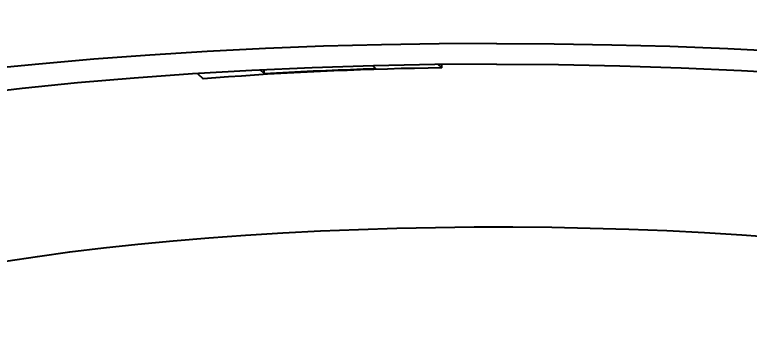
# Model space of a CAD drawing. Header units: millimetres. Extents: x 4859 to 5453, y 1404 to 2244.
# Drawn here: x 5006.76 to 5015.77, y 1862.71 to 1866.51 of the extents above; entities that cross this region are included whole.
import ezdxf

# ---------------------------------------------------------------- set-up
doc = ezdxf.new("R2010")
doc.units = ezdxf.units.MM
doc.styles.get("Standard").update_dxf_attribs({"font": 'arial.ttf'})
doc.dimstyles.new('사본(2) STANDARD', dxfattribs={"dimscale": 0, "dimtxt": 4, "dimasz": 4, "dimexe": 1.25, "dimexo": 0.625, "dimgap": 1.5, "dimtad": 3, "dimtih": 1, "dimtoh": 1, "dimdec": 1, "dimzin": 9, "dimdsep": 46, "dimtxsty": 'Standard', "dimcen": 2.5, "dimclrd": 3, "dimclre": 3, "dimclrt": 4, "dimadec": 0, "dimazin": 0, "dimtfac": 1, "dimtdec": 1, "dimtmove": 0, "dimatfit": 3, "dimfxl": 1.25, "dimtfill": 1, "dimtolj": 1, "dimtzin": 0, "dimarcsym": 0})

# ---------------------------------------------------------------- blocks, each defined once
blk = doc.blocks.new('*D15')
at = {"color": 3, "lineweight": -2, "transparency": 16777216}
for p, q in [((5012.045, 1914.0676), (4931.0962, 1914.0676)), ((4932.3462, 1908.0676), (4932.3462, 1776.681)), ((4932.3462, 1636.1676), (4932.3462, 1767.5541)), ((4987.545, 1630.1676), (4931.0962, 1630.1676))]:
    blk.add_line(p, q, dxfattribs=at)
at = {"color": 3, "transparency": 16777216}
for points in [[(4931.3462, 1908.0676), (4933.3462, 1908.0676), (4932.3462, 1914.0676)], [(4931.3462, 1636.1676), (4933.3462, 1636.1676), (4932.3462, 1630.1676)]]:
    blk.add_solid(points, dxfattribs=at)
at = {"layer": 'Defpoints', "color": 0, "transparency": 16777216}
for p in [(5012.67, 1914.0676), (4932.3462, 1630.1676), (4988.17, 1630.1676)]:
    blk.add_point(p, dxfattribs=at)
at = {"color": 4, "transparency": 16777216, "insert": (4932.3462, 1772.1176), "char_height": 6, "attachment_point": 5, "bg_fill": 3, "box_fill_scale": 1.1, "bg_fill_color": 256, "bg_fill_true_color": 13158600, "bg_fill_transparency": 0}
blk.add_mtext('\\A1;284', dxfattribs=at)
blk = doc.blocks.new('*D16')
at = {"color": 3, "lineweight": -2, "transparency": 16777216}
for p, q in [((5012.045, 1882.1676), (4963.4482, 1882.1676)), ((4964.6982, 1876.1676), (4964.6982, 1760.731)), ((4964.6982, 1636.1676), (4964.6982, 1751.6041)), ((4987.545, 1630.1676), (4963.4482, 1630.1676))]:
    blk.add_line(p, q, dxfattribs=at)
at = {"color": 3, "transparency": 16777216}
for points in [[(4963.6982, 1876.1676), (4965.6982, 1876.1676), (4964.6982, 1882.1676)], [(4963.6982, 1636.1676), (4965.6982, 1636.1676), (4964.6982, 1630.1676)]]:
    blk.add_solid(points, dxfattribs=at)
at = {"layer": 'Defpoints', "color": 0, "transparency": 16777216}
for p in [(5012.67, 1882.1676), (4964.6982, 1630.1676), (4988.17, 1630.1676)]:
    blk.add_point(p, dxfattribs=at)
at = {"color": 4, "transparency": 16777216, "insert": (4964.6982, 1756.1676), "char_height": 6, "attachment_point": 5, "bg_fill": 3, "box_fill_scale": 1.1, "bg_fill_color": 256, "bg_fill_true_color": 13158600, "bg_fill_transparency": 0}
blk.add_mtext('\\A1;252', dxfattribs=at)

msp = doc.modelspace()

# ---------------------------------------------------------------- linework, layer by layer
at = {"color": 7, "linetype": 'Continuous'}
for p, q in [((5011.1488, 1865.8808), (5011.1848, 1865.8471)), ((5011.9117, 1865.8954), (5011.1566, 1865.8811)), ((5012.67, 1865.9002), (5011.9117, 1865.8954)), ((5011.9958, 1865.8549), (5011.9524, 1865.8957)), ((5011.9958, 1865.8549), (5011.9958, 1865.8959)), ((5009.6668, 1865.8241), (5008.9378, 1865.7816)), ((5008.9975, 1865.7851), (5009.0669, 1865.72)), ((5009.8179, 1865.7841), (5009.7704, 1865.8287)), ((5009.8179, 1865.7841), (5009.8179, 1865.8308))]:
    msp.add_line(p, q, dxfattribs=at)
for points in [[(5012.67, 1866.1542), (5011.9631, 1866.1507), (5011.2552, 1866.1392), (5010.5462, 1866.1196), (5009.8314, 1866.0919), (5009.1154, 1866.0561), (5008.4129, 1866.0127), (5007.7246, 1865.9612), (5007.0496, 1865.9021), (5006.4001, 1865.837), (5005.779, 1865.766), (5005.1832, 1865.689), (5004.6159, 1865.6075), (5004.0791, 1865.5222), (5003.5706, 1865.4324), (5003.0867, 1865.3383), (5002.6264, 1865.2401), (5002.1907, 1865.1376), (5001.7783, 1865.0306), (5001.3884, 1864.9192), (5001.0219, 1864.8033)], [(5012.67, 1866.1542), (5013.3768, 1866.1507), (5014.0847, 1866.1392), (5014.7937, 1866.1196), (5015.5086, 1866.0919), (5016.2245, 1866.0561), (5016.927, 1866.0127), (5017.6153, 1865.9612), (5018.2903, 1865.9021), (5018.9398, 1865.837), (5019.561, 1865.766), (5020.1567, 1865.689), (5020.7241, 1865.6075), (5021.2609, 1865.5222), (5021.7693, 1865.4324), (5022.2532, 1865.3383), (5022.7135, 1865.2401), (5023.1493, 1865.1376), (5023.5616, 1865.0306), (5023.9515, 1864.9192), (5024.318, 1864.8033)], [(5011.1566, 1865.8811), (5010.4074, 1865.8573), (5009.6668, 1865.8241)], [(5009.8179, 1865.7841), (5009.9676, 1865.7931), (5010.1178, 1865.8015), (5010.2687, 1865.8095), (5010.4201, 1865.817), (5010.5721, 1865.824), (5010.7246, 1865.8305), (5010.8775, 1865.8365), (5011.0309, 1865.8421), (5011.1848, 1865.8471)], [(5011.9958, 1865.8549), (5011.8289, 1865.8523), (5011.6624, 1865.8491), (5011.4961, 1865.8453), (5011.3302, 1865.8409), (5011.1646, 1865.8359), (5010.9994, 1865.8304), (5010.8348, 1865.8243), (5010.6706, 1865.8177), (5010.5069, 1865.8104)], [(5012.67, 1865.9002), (5013.4282, 1865.8954), (5014.1833, 1865.8811), (5014.9325, 1865.8573), (5015.6731, 1865.8241), (5016.4021, 1865.7816), (5017.1165, 1865.7301)], [(5008.9378, 1865.7816), (5008.2234, 1865.7301), (5007.5262, 1865.6698), (5006.8489, 1865.6009), (5006.1946, 1865.5239), (5005.5655, 1865.439), (5004.964, 1865.3466), (5004.3935, 1865.2475)], [(5010.5069, 1865.8104), (5010.3438, 1865.8026), (5010.1814, 1865.7942), (5010.0198, 1865.7853), (5009.8589, 1865.7758), (5009.6987, 1865.7657), (5009.5394, 1865.7551), (5009.381, 1865.744), (5009.2235, 1865.7323), (5009.0669, 1865.72)], [(5010.5069, 1863.8541), (5010.9739, 1863.8732), (5011.4447, 1863.8877), (5011.9183, 1863.8975), (5012.3937, 1863.9025), (5012.8696, 1863.9029), (5013.3451, 1863.8986), (5013.8191, 1863.8896), (5014.2905, 1863.8759), (5014.7581, 1863.8575), (5015.2211, 1863.8345), (5015.6783, 1863.807), (5016.1287, 1863.775)], [(5006.6465, 1863.4839), (5007.0332, 1863.5416), (5007.4326, 1863.5954), (5007.8439, 1863.6452), (5008.2661, 1863.6909), (5008.6983, 1863.7323), (5009.1394, 1863.7695), (5009.5886, 1863.8022), (5010.0448, 1863.8304), (5010.5069, 1863.8541)]]:
    msp.add_lwpolyline(points, dxfattribs=at)

# ---------------------------------------------------------------- next in the draw order: dimensions: what is measured, and where the dimension line sits
dim = msp.add_linear_dim(base=(4932.3462, 1630.1676), p1=(5012.67, 1914.0676), p2=(4988.17, 1630.1676), angle=90, text='284', dimstyle='사본(2) STANDARD', override={"dimscale": 1, "dimtxt": 6, "dimasz": 6, "dimtad": 0})
dim.commit()
dim.dimension.update_dxf_attribs({"geometry": '*D15', "text_midpoint": (4932.3462, 1772.1176)})

# ---------------------------------------------------------------- next in the draw order: dimensions: what is measured, and where the dimension line sits
dim = msp.add_linear_dim(base=(4964.6982, 1630.1676), p1=(5012.67, 1882.1676), p2=(4988.17, 1630.1676), angle=90, dimstyle='사본(2) STANDARD', override={"dimscale": 1, "dimtxt": 6, "dimasz": 6, "dimtad": 0})
dim.commit()
dim.dimension.update_dxf_attribs({"geometry": '*D16', "text_midpoint": (4964.6982, 1756.1676)})

doc.saveas('drawing.dxf')
